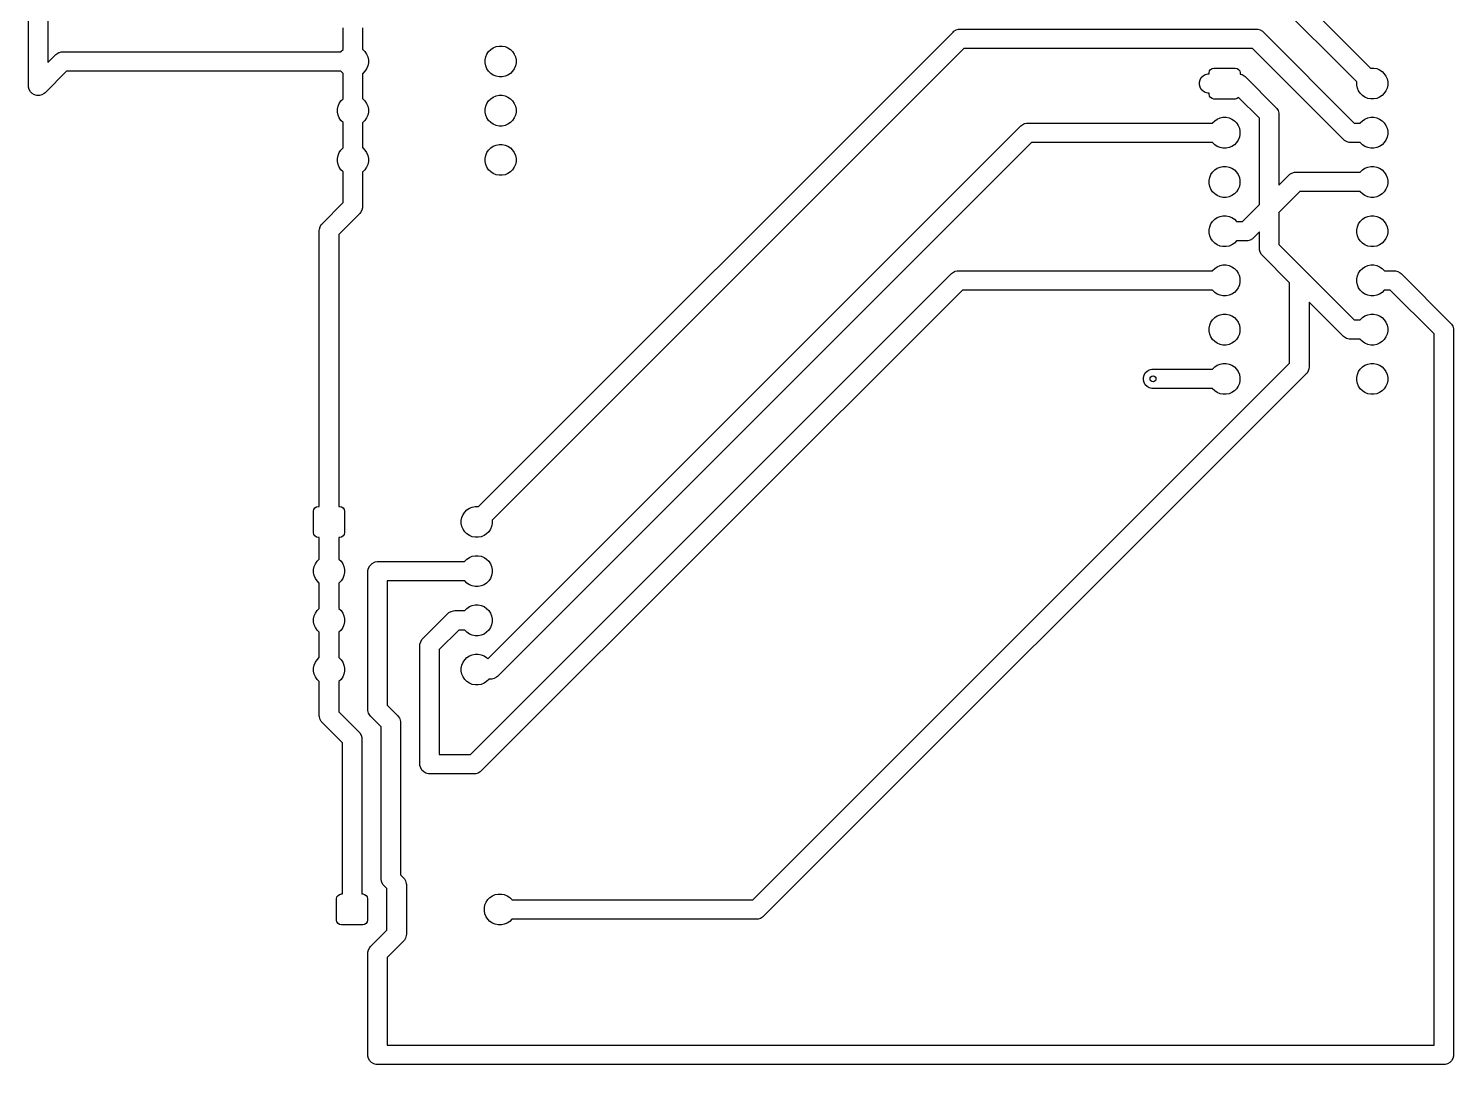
# Model space of a CAD drawing. Header units: inches. Extents: x 2.24 to 5.14, y -3.86 to -0.57.
# Drawn here: x 2.244 to 5.138, y -3.858 to -1.754 of the extents above; entities that cross this region are included whole.
import ezdxf

# ---------------------------------------------------------------- set-up
doc = ezdxf.new("R2010")
doc.units = ezdxf.units.IN
doc.header["$MEASUREMENT"] = 0
doc.layers.add('F.Cu', color=13, linetype='CONTINUOUS', true_color=0xc83434)

msp = doc.modelspace()

# ---------------------------------------------------------------- linework, layer by layer
at = {"layer": 'F.Cu', "linetype": 'CONTINUOUS'}
for p, q in [((3.712, -0.5766), (4.9694, -1.8341)), ((4.9416, -1.8619), (3.6899, -0.6102)), ((2.2441, -1.8701), (2.2441, -0.689)), ((2.2835, -0.6971), (2.2835, -1.8226)), ((2.8832, -1.796), (2.8832, -1.7521)), ((2.9225, -1.7521), (2.9225, -1.796)), ((3.1578, -2.7246), (4.1215, -1.7609)), ((4.1215, -1.7609), (4.1234, -1.7592)), ((4.1234, -1.7592), (4.1279, -1.7566)), ((4.1234, -1.7592), (4.1234, -1.7592)), ((4.1279, -1.7566), (4.1329, -1.7553)), ((4.1329, -1.7553), (4.1354, -1.7551)), ((4.1329, -1.7553), (4.1329, -1.7553)), ((4.1354, -1.7551), (4.7377, -1.7551)), ((4.7377, -1.7551), (4.7403, -1.7553)), ((4.7403, -1.7553), (4.7403, -1.7553)), ((4.7403, -1.7553), (4.7453, -1.7566)), ((4.7453, -1.7566), (4.7497, -1.7592)), ((4.7497, -1.7592), (4.7497, -1.7592)), ((4.7497, -1.7592), (4.7517, -1.7609)), ((4.7517, -1.7609), (4.9364, -1.9457)), ((3.1829, -1.7962), (3.188, -1.7928)), ((3.188, -1.7928), (3.1937, -1.7904)), ((3.1937, -1.7904), (3.1998, -1.7892)), ((3.1998, -1.7892), (3.2059, -1.7892)), ((3.2059, -1.7892), (3.212, -1.7904)), ((3.212, -1.7904), (3.2177, -1.7928)), ((3.2177, -1.7928), (3.2228, -1.7962)), ((2.2835, -1.8226), (2.2994, -1.8067)), ((2.2994, -1.8067), (2.3013, -1.805)), ((2.3013, -1.805), (2.3058, -1.8024)), ((2.3013, -1.805), (2.3013, -1.805)), ((2.3058, -1.8024), (2.3068, -1.8021)), ((2.3068, -1.8021), (2.3107, -1.8011)), ((2.3107, -1.8011), (2.3133, -1.8009)), ((2.3107, -1.8011), (2.3107, -1.8011)), ((2.3133, -1.8009), (2.8783, -1.8009)), ((2.8783, -1.8009), (2.8785, -1.8006)), ((2.8785, -1.8006), (2.8829, -1.7962)), ((2.8829, -1.7962), (2.8832, -1.796)), ((2.9225, -1.796), (2.9228, -1.7962)), ((2.9228, -1.7962), (2.9272, -1.8006)), ((2.9272, -1.8006), (2.9306, -1.8057)), ((2.9306, -1.8057), (2.933, -1.8114)), ((2.933, -1.8114), (2.9342, -1.8175)), ((2.9342, -1.8175), (2.9342, -1.8237)), ((3.1715, -1.8175), (3.1727, -1.8114)), ((3.1715, -1.8237), (3.1715, -1.8175)), ((3.1727, -1.8114), (3.1751, -1.8057)), ((3.1751, -1.8057), (3.1785, -1.8006)), ((3.1785, -1.8006), (3.1829, -1.7962)), ((4.1436, -1.7945), (3.1856, -2.7525)), ((3.2228, -1.7962), (3.2272, -1.8006)), ((3.2272, -1.8006), (3.2306, -1.8057)), ((3.2306, -1.8057), (3.233, -1.8114)), ((3.233, -1.8114), (3.2342, -1.8175)), ((3.2342, -1.8175), (3.2342, -1.8237)), ((4.7296, -1.7945), (4.1436, -1.7945)), ((4.9144, -1.9793), (4.7296, -1.7945)), ((2.3214, -1.8403), (2.2777, -1.884)), ((2.8783, -1.8403), (2.3214, -1.8403)), ((2.8785, -1.8406), (2.8783, -1.8403)), ((2.8829, -1.8449), (2.8785, -1.8406)), ((2.8832, -1.8451), (2.8829, -1.8449)), ((2.8832, -1.896), (2.8832, -1.8451)), ((2.9228, -1.8449), (2.9225, -1.8451)), ((2.9225, -1.8451), (2.9225, -1.896)), ((2.9272, -1.8406), (2.9228, -1.8449)), ((2.9306, -1.8354), (2.9272, -1.8406)), ((2.933, -1.8297), (2.9306, -1.8354)), ((2.9342, -1.8237), (2.933, -1.8297)), ((3.1727, -1.8297), (3.1715, -1.8237)), ((3.1751, -1.8354), (3.1727, -1.8297)), ((3.1785, -1.8406), (3.1751, -1.8354)), ((3.1829, -1.8449), (3.1785, -1.8406)), ((3.188, -1.8483), (3.1829, -1.8449)), ((3.1937, -1.8507), (3.188, -1.8483)), ((3.1998, -1.8519), (3.1937, -1.8507)), ((3.2059, -1.8519), (3.1998, -1.8519)), ((3.212, -1.8507), (3.2059, -1.8519)), ((3.2177, -1.8483), (3.212, -1.8507)), ((3.2228, -1.8449), (3.2177, -1.8483)), ((3.2272, -1.8406), (3.2228, -1.8449)), ((3.2306, -1.8354), (3.2272, -1.8406)), ((3.233, -1.8297), (3.2306, -1.8354)), ((3.2342, -1.8237), (3.233, -1.8297)), ((4.6257, -1.8534), (4.6294, -1.8497)), ((4.6294, -1.8497), (4.6338, -1.8472)), ((4.6338, -1.8472), (4.6388, -1.8458)), ((4.6388, -1.8458), (4.6413, -1.8457)), ((4.6413, -1.8437), (4.6421, -1.8399)), ((4.6413, -1.8457), (4.6413, -1.8437)), ((4.6421, -1.8399), (4.6442, -1.8367)), ((4.6442, -1.8367), (4.6474, -1.8346)), ((4.6474, -1.8346), (4.6512, -1.8339)), ((4.6512, -1.8339), (4.6945, -1.8339)), ((4.6945, -1.8339), (4.6983, -1.8346)), ((4.6983, -1.8346), (4.7014, -1.8367)), ((4.7014, -1.8367), (4.7036, -1.8399)), ((4.7036, -1.8399), (4.7043, -1.8437)), ((4.7043, -1.8437), (4.7043, -1.8461)), ((4.7043, -1.8461), (4.7084, -1.8472)), ((4.7084, -1.8472), (4.7129, -1.8497)), ((4.7129, -1.8497), (4.7129, -1.8497)), ((4.7129, -1.8497), (4.7148, -1.8514)), ((4.7148, -1.8514), (4.7773, -1.9139)), ((4.9694, -1.8341), (4.9697, -1.834)), ((4.9697, -1.834), (4.9759, -1.834)), ((4.9759, -1.834), (4.982, -1.8352)), ((4.982, -1.8352), (4.9877, -1.8376)), ((4.9877, -1.8376), (4.9928, -1.841)), ((4.9928, -1.841), (4.9972, -1.8454)), ((4.9972, -1.8454), (5.0006, -1.8505)), ((5.0006, -1.8505), (5.003, -1.8562)), ((2.2443, -1.8726), (2.2441, -1.8701)), ((2.2455, -1.8773), (2.2443, -1.8726)), ((2.2443, -1.8726), (2.2443, -1.8726)), ((2.2456, -1.8776), (2.2455, -1.8773)), ((2.2482, -1.8821), (2.2456, -1.8776)), ((4.6218, -1.8628), (4.6232, -1.8578)), ((4.6218, -1.8679), (4.6218, -1.8628)), ((4.6232, -1.8729), (4.6218, -1.8679)), ((4.6232, -1.8578), (4.6257, -1.8534)), ((4.6257, -1.8773), (4.6232, -1.8729)), ((4.6294, -1.881), (4.6257, -1.8773)), ((4.9415, -1.8623), (4.9416, -1.8619)), ((4.9415, -1.8684), (4.9415, -1.8623)), ((4.9427, -1.8745), (4.9415, -1.8684)), ((4.9451, -1.8802), (4.9427, -1.8745)), ((4.9485, -1.8853), (4.9451, -1.8802)), ((5.0006, -1.8802), (4.9972, -1.8853)), ((5.003, -1.8745), (5.0006, -1.8802)), ((5.003, -1.8562), (5.0042, -1.8623)), ((5.0042, -1.8684), (5.003, -1.8745)), ((5.0042, -1.8623), (5.0042, -1.8684)), ((2.2518, -1.8857), (2.2482, -1.8821)), ((2.2562, -1.8883), (2.2518, -1.8857)), ((2.2612, -1.8896), (2.2562, -1.8883)), ((2.2663, -1.8896), (2.2612, -1.8896)), ((2.2713, -1.8883), (2.2663, -1.8896)), ((2.2758, -1.8857), (2.2713, -1.8883)), ((2.2777, -1.884), (2.2758, -1.8857)), ((2.2758, -1.8857), (2.2758, -1.8857)), ((2.8727, -1.9114), (2.8751, -1.9057)), ((2.8751, -1.9057), (2.8785, -1.9006)), ((2.8785, -1.9006), (2.8829, -1.8962)), ((2.8829, -1.8962), (2.8832, -1.896)), ((2.9225, -1.896), (2.9228, -1.8962)), ((2.9228, -1.8962), (2.9272, -1.9006)), ((2.9272, -1.9006), (2.9306, -1.9057)), ((2.9306, -1.9057), (2.933, -1.9114)), ((3.1727, -1.9114), (3.1751, -1.9057)), ((3.1751, -1.9057), (3.1785, -1.9006)), ((3.1785, -1.9006), (3.1829, -1.8962)), ((3.1829, -1.8962), (3.188, -1.8928)), ((3.188, -1.8928), (3.1937, -1.8904)), ((3.1937, -1.8904), (3.1998, -1.8892)), ((3.1998, -1.8892), (3.2059, -1.8892)), ((3.2059, -1.8892), (3.212, -1.8904)), ((3.212, -1.8904), (3.2177, -1.8928)), ((3.2177, -1.8928), (3.2228, -1.8962)), ((3.2228, -1.8962), (3.2272, -1.9006)), ((3.2272, -1.9006), (3.2306, -1.9057)), ((3.2306, -1.9057), (3.233, -1.9114)), ((4.6338, -1.8835), (4.6294, -1.881)), ((4.6388, -1.8849), (4.6338, -1.8835)), ((4.6413, -1.885), (4.6388, -1.8849)), ((4.6413, -1.887), (4.6413, -1.885)), ((4.6421, -1.8908), (4.6413, -1.887)), ((4.6442, -1.894), (4.6421, -1.8908)), ((4.6474, -1.8961), (4.6442, -1.894)), ((4.6512, -1.8969), (4.6474, -1.8961)), ((4.6945, -1.8969), (4.6512, -1.8969)), ((4.6983, -1.8961), (4.6945, -1.8969)), ((4.7014, -1.894), (4.6983, -1.8961)), ((4.7015, -1.8938), (4.7014, -1.894)), ((4.7437, -1.936), (4.7015, -1.8938)), ((4.9529, -1.8897), (4.9485, -1.8853)), ((4.958, -1.8931), (4.9529, -1.8897)), ((4.9637, -1.8955), (4.958, -1.8931)), ((4.9697, -1.8967), (4.9637, -1.8955)), ((4.9759, -1.8967), (4.9697, -1.8967)), ((4.982, -1.8955), (4.9759, -1.8967)), ((4.9877, -1.8931), (4.982, -1.8955)), ((4.9928, -1.8897), (4.9877, -1.8931)), ((4.9972, -1.8853), (4.9928, -1.8897)), ((2.8715, -1.9175), (2.8727, -1.9114)), ((2.8715, -1.9237), (2.8715, -1.9175)), ((2.8727, -1.9297), (2.8715, -1.9237)), ((2.8751, -1.9354), (2.8727, -1.9297)), ((2.8785, -1.9406), (2.8751, -1.9354)), ((2.9306, -1.9354), (2.9272, -1.9406)), ((2.933, -1.9297), (2.9306, -1.9354)), ((2.933, -1.9114), (2.9342, -1.9175)), ((2.9342, -1.9237), (2.933, -1.9297)), ((2.9342, -1.9175), (2.9342, -1.9237)), ((3.1715, -1.9175), (3.1727, -1.9114)), ((3.1715, -1.9237), (3.1715, -1.9175)), ((3.1727, -1.9297), (3.1715, -1.9237)), ((3.1751, -1.9354), (3.1727, -1.9297)), ((3.1785, -1.9406), (3.1751, -1.9354)), ((3.2306, -1.9354), (3.2272, -1.9406)), ((3.233, -1.9297), (3.2306, -1.9354)), ((3.233, -1.9114), (3.2342, -1.9175)), ((3.2342, -1.9237), (3.233, -1.9297)), ((3.2342, -1.9175), (3.2342, -1.9237)), ((4.6529, -1.941), (4.658, -1.9376)), ((4.658, -1.9376), (4.6637, -1.9352)), ((4.6637, -1.9352), (4.6697, -1.934)), ((4.6697, -1.934), (4.6759, -1.934)), ((4.6759, -1.934), (4.682, -1.9352)), ((4.682, -1.9352), (4.6877, -1.9376)), ((4.6877, -1.9376), (4.6928, -1.941)), ((4.7437, -2.1112), (4.7437, -1.936)), ((4.7773, -1.9139), (4.779, -1.9159)), ((4.779, -1.9159), (4.779, -1.9159)), ((4.779, -1.9159), (4.7816, -1.9203)), ((4.7816, -1.9203), (4.7816, -1.9203)), ((4.7816, -1.9203), (4.7829, -1.9253)), ((4.7829, -1.9253), (4.7829, -1.9253)), ((4.7829, -1.9253), (4.7831, -1.9278)), ((4.7831, -1.9278), (4.7831, -2.0718)), ((4.9529, -1.941), (4.958, -1.9376)), ((4.958, -1.9376), (4.9637, -1.9352)), ((4.9637, -1.9352), (4.9697, -1.934)), ((4.9697, -1.934), (4.9759, -1.934)), ((4.9759, -1.934), (4.982, -1.9352)), ((4.982, -1.9352), (4.9877, -1.9376)), ((4.9877, -1.9376), (4.9928, -1.941)), ((2.8829, -1.9449), (2.8785, -1.9406)), ((2.8832, -1.9451), (2.8829, -1.9449)), ((2.8832, -1.996), (2.8832, -1.9451)), ((2.9228, -1.9449), (2.9225, -1.9451)), ((2.9225, -1.9451), (2.9225, -1.996)), ((2.9272, -1.9406), (2.9228, -1.9449)), ((3.1766, -3.0339), (4.259, -1.9514)), ((3.1829, -1.9449), (3.1785, -1.9406)), ((3.188, -1.9483), (3.1829, -1.9449)), ((3.1937, -1.9507), (3.188, -1.9483)), ((3.1998, -1.9519), (3.1937, -1.9507)), ((3.2059, -1.9519), (3.1998, -1.9519)), ((3.212, -1.9507), (3.2059, -1.9519)), ((3.2177, -1.9483), (3.212, -1.9507)), ((3.2228, -1.9449), (3.2177, -1.9483)), ((3.2272, -1.9406), (3.2228, -1.9449)), ((4.259, -1.9514), (4.261, -1.9497)), ((4.261, -1.9497), (4.2654, -1.9472)), ((4.261, -1.9497), (4.261, -1.9497)), ((4.2654, -1.9472), (4.2665, -1.9469)), ((4.2665, -1.9469), (4.2704, -1.9458)), ((4.2704, -1.9458), (4.2729, -1.9457)), ((4.2704, -1.9458), (4.2704, -1.9458)), ((4.2729, -1.9457), (4.6483, -1.9457)), ((4.6483, -1.9457), (4.6485, -1.9454)), ((4.6485, -1.9454), (4.6529, -1.941)), ((4.6928, -1.941), (4.6972, -1.9454)), ((4.6972, -1.9454), (4.7006, -1.9505)), ((4.7006, -1.9505), (4.703, -1.9562)), ((4.703, -1.9562), (4.7042, -1.9623)), ((4.7042, -1.9623), (4.7042, -1.9684)), ((4.9364, -1.9457), (4.9483, -1.9457)), ((4.9483, -1.9457), (4.9485, -1.9454)), ((4.9485, -1.9454), (4.9529, -1.941)), ((4.9928, -1.941), (4.9972, -1.9454)), ((4.9972, -1.9454), (5.0006, -1.9505)), ((5.0006, -1.9505), (5.003, -1.9562)), ((5.003, -1.9562), (5.0042, -1.9623)), ((5.0042, -1.9623), (5.0042, -1.9684)), ((2.8785, -2.0006), (2.8829, -1.9962)), ((2.8829, -1.9962), (2.8832, -1.996)), ((2.9225, -1.996), (2.9228, -1.9962)), ((2.9228, -1.9962), (2.9272, -2.0006)), ((3.1785, -2.0006), (3.1829, -1.9962)), ((3.1829, -1.9962), (3.188, -1.9928)), ((3.188, -1.9928), (3.1937, -1.9904)), ((3.1937, -1.9904), (3.1998, -1.9892)), ((4.2811, -1.985), (3.1963, -3.0698)), ((3.1998, -1.9892), (3.2059, -1.9892)), ((3.2059, -1.9892), (3.212, -1.9904)), ((3.212, -1.9904), (3.2177, -1.9928)), ((3.2177, -1.9928), (3.2228, -1.9962)), ((3.2228, -1.9962), (3.2272, -2.0006)), ((4.6483, -1.985), (4.2811, -1.985)), ((4.6485, -1.9853), (4.6483, -1.985)), ((4.6529, -1.9897), (4.6485, -1.9853)), ((4.658, -1.9931), (4.6529, -1.9897)), ((4.6637, -1.9955), (4.658, -1.9931)), ((4.6697, -1.9967), (4.6637, -1.9955)), ((4.682, -1.9955), (4.6759, -1.9967)), ((4.6877, -1.9931), (4.682, -1.9955)), ((4.6928, -1.9897), (4.6877, -1.9931)), ((4.6972, -1.9853), (4.6928, -1.9897)), ((4.7006, -1.9802), (4.6972, -1.9853)), ((4.703, -1.9745), (4.7006, -1.9802)), ((4.7042, -1.9684), (4.703, -1.9745)), ((4.9163, -1.981), (4.9144, -1.9793)), ((4.9208, -1.9835), (4.9163, -1.981)), ((4.9163, -1.981), (4.9163, -1.981)), ((4.9218, -1.9838), (4.9208, -1.9835)), ((4.9257, -1.9849), (4.9218, -1.9838)), ((4.9283, -1.985), (4.9257, -1.9849)), ((4.9257, -1.9849), (4.9257, -1.9849)), ((4.9483, -1.985), (4.9283, -1.985)), ((4.9485, -1.9853), (4.9483, -1.985)), ((4.9529, -1.9897), (4.9485, -1.9853)), ((4.958, -1.9931), (4.9529, -1.9897)), ((4.9637, -1.9955), (4.958, -1.9931)), ((4.9697, -1.9967), (4.9637, -1.9955)), ((4.982, -1.9955), (4.9759, -1.9967)), ((4.9877, -1.9931), (4.982, -1.9955)), ((4.9928, -1.9897), (4.9877, -1.9931)), ((4.9972, -1.9853), (4.9928, -1.9897)), ((5.0006, -1.9802), (4.9972, -1.9853)), ((5.003, -1.9745), (5.0006, -1.9802)), ((5.0042, -1.9684), (5.003, -1.9745)), ((2.8715, -2.0175), (2.8727, -2.0114)), ((2.8715, -2.0237), (2.8715, -2.0175)), ((2.8727, -2.0297), (2.8715, -2.0237)), ((2.8727, -2.0114), (2.8751, -2.0057)), ((2.8751, -2.0057), (2.8785, -2.0006)), ((2.9272, -2.0006), (2.9306, -2.0057)), ((2.9306, -2.0057), (2.933, -2.0114)), ((2.933, -2.0114), (2.9342, -2.0175)), ((2.9342, -2.0237), (2.933, -2.0297)), ((2.9342, -2.0175), (2.9342, -2.0237)), ((3.1715, -2.0175), (3.1727, -2.0114)), ((3.1715, -2.0237), (3.1715, -2.0175)), ((3.1727, -2.0297), (3.1715, -2.0237)), ((3.1727, -2.0114), (3.1751, -2.0057)), ((3.1751, -2.0057), (3.1785, -2.0006)), ((3.2272, -2.0006), (3.2306, -2.0057)), ((3.2306, -2.0057), (3.233, -2.0114)), ((3.233, -2.0114), (3.2342, -2.0175)), ((3.2342, -2.0237), (3.233, -2.0297)), ((3.2342, -2.0175), (3.2342, -2.0237)), ((4.6759, -1.9967), (4.6697, -1.9967)), ((4.9759, -1.9967), (4.9697, -1.9967)), ((2.8751, -2.0354), (2.8727, -2.0297)), ((2.8785, -2.0406), (2.8751, -2.0354)), ((2.8829, -2.0449), (2.8785, -2.0406)), ((2.8832, -2.0451), (2.8829, -2.0449)), ((2.8832, -2.1073), (2.8832, -2.0451)), ((2.9228, -2.0449), (2.9225, -2.0451)), ((2.9225, -2.0451), (2.9225, -2.1155)), ((2.9272, -2.0406), (2.9228, -2.0449)), ((2.9306, -2.0354), (2.9272, -2.0406)), ((2.933, -2.0297), (2.9306, -2.0354)), ((3.1751, -2.0354), (3.1727, -2.0297)), ((3.1785, -2.0406), (3.1751, -2.0354)), ((3.1829, -2.0449), (3.1785, -2.0406)), ((3.188, -2.0483), (3.1829, -2.0449)), ((3.1937, -2.0507), (3.188, -2.0483)), ((3.1998, -2.0519), (3.1937, -2.0507)), ((3.2059, -2.0519), (3.1998, -2.0519)), ((3.212, -2.0507), (3.2059, -2.0519)), ((3.2177, -2.0483), (3.212, -2.0507)), ((3.2228, -2.0449), (3.2177, -2.0483)), ((3.2272, -2.0406), (3.2228, -2.0449)), ((3.2306, -2.0354), (3.2272, -2.0406)), ((3.233, -2.0297), (3.2306, -2.0354)), ((4.6427, -2.0562), (4.6451, -2.0505)), ((4.6451, -2.0505), (4.6485, -2.0454)), ((4.6485, -2.0454), (4.6529, -2.041)), ((4.6529, -2.041), (4.658, -2.0376)), ((4.658, -2.0376), (4.6637, -2.0352)), ((4.6637, -2.0352), (4.6697, -2.034)), ((4.6697, -2.034), (4.6759, -2.034)), ((4.6759, -2.034), (4.682, -2.0352)), ((4.682, -2.0352), (4.6877, -2.0376)), ((4.6877, -2.0376), (4.6928, -2.041)), ((4.6928, -2.041), (4.6972, -2.0454)), ((4.6972, -2.0454), (4.7006, -2.0505)), ((4.7006, -2.0505), (4.703, -2.0562)), ((4.7831, -2.0718), (4.8035, -2.0514)), ((4.8035, -2.0514), (4.8054, -2.0497)), ((4.8054, -2.0497), (4.8098, -2.0472)), ((4.8054, -2.0497), (4.8054, -2.0497)), ((4.8098, -2.0472), (4.8148, -2.0458)), ((4.8148, -2.0458), (4.8174, -2.0457)), ((4.8148, -2.0458), (4.8148, -2.0458)), ((4.8174, -2.0457), (4.9483, -2.0457)), ((4.9483, -2.0457), (4.9485, -2.0454)), ((4.9485, -2.0454), (4.9529, -2.041)), ((4.9529, -2.041), (4.958, -2.0376)), ((4.958, -2.0376), (4.9637, -2.0352)), ((4.9637, -2.0352), (4.9697, -2.034)), ((4.9697, -2.034), (4.9759, -2.034)), ((4.9759, -2.034), (4.982, -2.0352)), ((4.982, -2.0352), (4.9877, -2.0376)), ((4.9877, -2.0376), (4.9928, -2.041)), ((4.9928, -2.041), (4.9972, -2.0454)), ((4.9972, -2.0454), (5.0006, -2.0505)), ((5.0006, -2.0505), (5.003, -2.0562)), ((4.6415, -2.0623), (4.6427, -2.0562)), ((4.6415, -2.0684), (4.6415, -2.0623)), ((4.6427, -2.0745), (4.6415, -2.0684)), ((4.6451, -2.0802), (4.6427, -2.0745)), ((4.6485, -2.0853), (4.6451, -2.0802)), ((4.7006, -2.0802), (4.6972, -2.0853)), ((4.703, -2.0745), (4.7006, -2.0802)), ((4.703, -2.0562), (4.7042, -2.0623)), ((4.7042, -2.0684), (4.703, -2.0745)), ((4.7042, -2.0623), (4.7042, -2.0684)), ((5.0006, -2.0802), (4.9972, -2.0853)), ((5.003, -2.0745), (5.0006, -2.0802)), ((5.003, -2.0562), (5.0042, -2.0623)), ((5.0042, -2.0684), (5.003, -2.0745)), ((5.0042, -2.0623), (5.0042, -2.0684)), ((2.8404, -2.1501), (2.8832, -2.1073)), ((4.6529, -2.0897), (4.6485, -2.0853)), ((4.658, -2.0931), (4.6529, -2.0897)), ((4.6637, -2.0955), (4.658, -2.0931)), ((4.6697, -2.0967), (4.6637, -2.0955)), ((4.6759, -2.0967), (4.6697, -2.0967)), ((4.682, -2.0955), (4.6759, -2.0967)), ((4.6877, -2.0931), (4.682, -2.0955)), ((4.6928, -2.0897), (4.6877, -2.0931)), ((4.6972, -2.0853), (4.6928, -2.0897)), ((4.7092, -2.1457), (4.7437, -2.1112)), ((4.8255, -2.085), (4.7831, -2.1275)), ((4.9483, -2.085), (4.8255, -2.085)), ((4.9485, -2.0853), (4.9483, -2.085)), ((4.9529, -2.0897), (4.9485, -2.0853)), ((4.958, -2.0931), (4.9529, -2.0897)), ((4.9637, -2.0955), (4.958, -2.0931)), ((4.9697, -2.0967), (4.9637, -2.0955)), ((4.9759, -2.0967), (4.9697, -2.0967)), ((4.982, -2.0955), (4.9759, -2.0967)), ((4.9877, -2.0931), (4.982, -2.0955)), ((4.9928, -2.0897), (4.9877, -2.0931)), ((4.9972, -2.0853), (4.9928, -2.0897)), ((2.9168, -2.1294), (2.874, -2.1721)), ((2.9185, -2.1274), (2.9168, -2.1294)), ((2.921, -2.123), (2.9185, -2.1274)), ((2.9185, -2.1274), (2.9185, -2.1274)), ((2.9224, -2.118), (2.921, -2.123)), ((2.9225, -2.1155), (2.9224, -2.118)), ((2.9224, -2.118), (2.9224, -2.118)), ((4.6485, -2.1454), (4.6529, -2.141)), ((4.6529, -2.141), (4.658, -2.1376)), ((4.658, -2.1376), (4.6637, -2.1352)), ((4.6637, -2.1352), (4.6697, -2.134)), ((4.6697, -2.134), (4.6759, -2.134)), ((4.6759, -2.134), (4.682, -2.1352)), ((4.682, -2.1352), (4.6877, -2.1376)), ((4.6877, -2.1376), (4.6928, -2.141)), ((4.6928, -2.141), (4.6972, -2.1454)), ((4.7831, -2.1275), (4.7831, -2.1923)), ((4.9485, -2.1454), (4.9529, -2.141)), ((4.9529, -2.141), (4.958, -2.1376)), ((4.958, -2.1376), (4.9637, -2.1352)), ((4.9637, -2.1352), (4.9697, -2.134)), ((4.9697, -2.134), (4.9759, -2.134)), ((4.9759, -2.134), (4.982, -2.1352)), ((4.982, -2.1352), (4.9877, -2.1376)), ((4.9877, -2.1376), (4.9928, -2.141)), ((4.9928, -2.141), (4.9972, -2.1454)), ((2.8346, -2.164), (2.8348, -2.1614)), ((2.8346, -2.7244), (2.8346, -2.164)), ((2.8348, -2.1614), (2.8361, -2.1564)), ((2.8348, -2.1614), (2.8348, -2.1614)), ((2.8361, -2.1564), (2.8363, -2.1562)), ((2.8363, -2.1562), (2.8387, -2.152)), ((2.8387, -2.152), (2.8404, -2.1501)), ((2.8387, -2.152), (2.8387, -2.152)), ((4.6415, -2.1623), (4.6427, -2.1562)), ((4.6415, -2.1684), (4.6415, -2.1623)), ((4.6427, -2.1745), (4.6415, -2.1684)), ((4.6427, -2.1562), (4.6451, -2.1505)), ((4.6451, -2.1505), (4.6485, -2.1454)), ((4.6972, -2.1454), (4.6974, -2.1457)), ((4.6974, -2.1457), (4.7092, -2.1457)), ((4.7437, -2.1669), (4.7313, -2.1793)), ((4.7437, -2.2004), (4.7437, -2.1669)), ((4.9415, -2.1623), (4.9427, -2.1562)), ((4.9415, -2.1684), (4.9415, -2.1623)), ((4.9427, -2.1745), (4.9415, -2.1684)), ((4.9427, -2.1562), (4.9451, -2.1505)), ((4.9451, -2.1505), (4.9485, -2.1454)), ((4.9972, -2.1454), (5.0006, -2.1505)), ((5.0006, -2.1505), (5.003, -2.1562)), ((5.003, -2.1562), (5.0042, -2.1623)), ((5.0042, -2.1684), (5.003, -2.1745)), ((5.0042, -2.1623), (5.0042, -2.1684)), ((2.874, -2.1721), (2.874, -2.7244)), ((4.6451, -2.1802), (4.6427, -2.1745)), ((4.6485, -2.1853), (4.6451, -2.1802)), ((4.6529, -2.1897), (4.6485, -2.1853)), ((4.658, -2.1931), (4.6529, -2.1897)), ((4.6637, -2.1955), (4.658, -2.1931)), ((4.6697, -2.1967), (4.6637, -2.1955)), ((4.6759, -2.1967), (4.6697, -2.1967)), ((4.682, -2.1955), (4.6759, -2.1967)), ((4.6877, -2.1931), (4.682, -2.1955)), ((4.6928, -2.1897), (4.6877, -2.1931)), ((4.6972, -2.1853), (4.6928, -2.1897)), ((4.6974, -2.185), (4.6972, -2.1853)), ((4.7174, -2.185), (4.6974, -2.185)), ((4.7199, -2.1849), (4.7174, -2.185)), ((4.7249, -2.1835), (4.7199, -2.1849)), ((4.7199, -2.1849), (4.7199, -2.1849)), ((4.725, -2.1835), (4.7249, -2.1835)), ((4.7294, -2.181), (4.725, -2.1835)), ((4.7313, -2.1793), (4.7294, -2.181)), ((4.7294, -2.181), (4.7294, -2.181)), ((4.7831, -2.1923), (4.8387, -2.2479)), ((4.9451, -2.1802), (4.9427, -2.1745)), ((4.9485, -2.1853), (4.9451, -2.1802)), ((4.9529, -2.1897), (4.9485, -2.1853)), ((4.958, -2.1931), (4.9529, -2.1897)), ((4.9637, -2.1955), (4.958, -2.1931)), ((4.9697, -2.1967), (4.9637, -2.1955)), ((4.9759, -2.1967), (4.9697, -2.1967)), ((4.982, -2.1955), (4.9759, -2.1967)), ((4.9877, -2.1931), (4.982, -2.1955)), ((4.9928, -2.1897), (4.9877, -2.1931)), ((4.9972, -2.1853), (4.9928, -2.1897)), ((5.0006, -2.1802), (4.9972, -2.1853)), ((5.003, -2.1745), (5.0006, -2.1802)), ((4.7439, -2.203), (4.7437, -2.2004)), ((4.7452, -2.208), (4.7439, -2.203)), ((4.7439, -2.203), (4.7439, -2.203)), ((4.7478, -2.2124), (4.7452, -2.208)), ((4.7495, -2.2144), (4.7478, -2.2124)), ((4.7478, -2.2124), (4.7478, -2.2124)), ((4.8051, -2.27), (4.7495, -2.2144)), ((3.1415, -3.2283), (4.1184, -2.2514)), ((4.1184, -2.2514), (4.1203, -2.2497)), ((4.1203, -2.2497), (4.1248, -2.2472)), ((4.1203, -2.2497), (4.1203, -2.2497)), ((4.1248, -2.2472), (4.1258, -2.2469)), ((4.1258, -2.2469), (4.1297, -2.2458)), ((4.1297, -2.2458), (4.1323, -2.2457)), ((4.1297, -2.2458), (4.1297, -2.2458)), ((4.1323, -2.2457), (4.6483, -2.2457)), ((4.6483, -2.2457), (4.6485, -2.2454)), ((4.6485, -2.2454), (4.6529, -2.241)), ((4.6529, -2.241), (4.658, -2.2376)), ((4.658, -2.2376), (4.6637, -2.2352)), ((4.6637, -2.2352), (4.6697, -2.234)), ((4.6697, -2.234), (4.6759, -2.234)), ((4.6759, -2.234), (4.682, -2.2352)), ((4.682, -2.2352), (4.6877, -2.2376)), ((4.6877, -2.2376), (4.6928, -2.241)), ((4.6928, -2.241), (4.6972, -2.2454)), ((4.6972, -2.2454), (4.7006, -2.2505)), ((4.7006, -2.2505), (4.703, -2.2562)), ((4.703, -2.2562), (4.7042, -2.2623)), ((4.8387, -2.2479), (4.8387, -2.2479)), ((4.8387, -2.2479), (4.9364, -2.3457)), ((4.9415, -2.2623), (4.9427, -2.2562)), ((4.9427, -2.2562), (4.9451, -2.2505)), ((4.9451, -2.2505), (4.9485, -2.2454)), ((4.9485, -2.2454), (4.9529, -2.241)), ((4.9529, -2.241), (4.958, -2.2376)), ((4.958, -2.2376), (4.9637, -2.2352)), ((4.9637, -2.2352), (4.9697, -2.234)), ((4.9697, -2.234), (4.9759, -2.234)), ((4.9759, -2.234), (4.982, -2.2352)), ((4.982, -2.2352), (4.9877, -2.2376)), ((4.9877, -2.2376), (4.9928, -2.241)), ((4.9928, -2.241), (4.9972, -2.2454)), ((4.9972, -2.2454), (4.9974, -2.2457)), ((4.9974, -2.2457), (5.0174, -2.2457)), ((5.0174, -2.2457), (5.0199, -2.2458)), ((5.0199, -2.2458), (5.0199, -2.2458)), ((5.0199, -2.2458), (5.0249, -2.2472)), ((5.0249, -2.2472), (5.0294, -2.2497)), ((5.0294, -2.2497), (5.0294, -2.2497)), ((5.0294, -2.2497), (5.0313, -2.2514)), ((5.0313, -2.2514), (5.132, -2.3522)), ((4.1404, -2.285), (3.1635, -3.262)), ((4.6483, -2.285), (4.1404, -2.285)), ((4.6485, -2.2853), (4.6483, -2.285)), ((4.6529, -2.2897), (4.6485, -2.2853)), ((4.6972, -2.2853), (4.6928, -2.2897)), ((4.7006, -2.2802), (4.6972, -2.2853)), ((4.703, -2.2745), (4.7006, -2.2802)), ((4.7042, -2.2684), (4.703, -2.2745)), ((4.7042, -2.2623), (4.7042, -2.2684)), ((4.8051, -2.4333), (4.8051, -2.27)), ((4.9415, -2.2684), (4.9415, -2.2623)), ((4.9427, -2.2745), (4.9415, -2.2684)), ((4.9451, -2.2802), (4.9427, -2.2745)), ((4.9485, -2.2853), (4.9451, -2.2802)), ((4.9529, -2.2897), (4.9485, -2.2853)), ((4.9972, -2.2853), (4.9928, -2.2897)), ((4.9974, -2.285), (4.9972, -2.2853)), ((5.0092, -2.285), (4.9974, -2.285)), ((5.0984, -2.3742), (5.0092, -2.285)), ((4.658, -2.2931), (4.6529, -2.2897)), ((4.6637, -2.2955), (4.658, -2.2931)), ((4.6697, -2.2967), (4.6637, -2.2955)), ((4.6759, -2.2967), (4.6697, -2.2967)), ((4.682, -2.2955), (4.6759, -2.2967)), ((4.6877, -2.2931), (4.682, -2.2955)), ((4.6928, -2.2897), (4.6877, -2.2931)), ((4.9144, -2.3793), (4.8445, -2.3094)), ((4.8445, -2.3094), (4.8445, -2.4415)), ((4.958, -2.2931), (4.9529, -2.2897)), ((4.9637, -2.2955), (4.958, -2.2931)), ((4.9697, -2.2967), (4.9637, -2.2955)), ((4.9759, -2.2967), (4.9697, -2.2967)), ((4.982, -2.2955), (4.9759, -2.2967)), ((4.9877, -2.2931), (4.982, -2.2955)), ((4.9928, -2.2897), (4.9877, -2.2931)), ((4.6485, -2.3454), (4.6529, -2.341)), ((4.6529, -2.341), (4.658, -2.3376)), ((4.658, -2.3376), (4.6637, -2.3352)), ((4.6637, -2.3352), (4.6697, -2.334)), ((4.6697, -2.334), (4.6759, -2.334)), ((4.6759, -2.334), (4.682, -2.3352)), ((4.682, -2.3352), (4.6877, -2.3376)), ((4.6877, -2.3376), (4.6928, -2.341)), ((4.6928, -2.341), (4.6972, -2.3454)), ((4.9485, -2.3454), (4.9529, -2.341)), ((4.9529, -2.341), (4.958, -2.3376)), ((4.958, -2.3376), (4.9637, -2.3352)), ((4.9637, -2.3352), (4.9697, -2.334)), ((4.9697, -2.334), (4.9759, -2.334)), ((4.9759, -2.334), (4.982, -2.3352)), ((4.982, -2.3352), (4.9877, -2.3376)), ((4.9877, -2.3376), (4.9928, -2.341)), ((4.9928, -2.341), (4.9972, -2.3454)), ((4.6415, -2.3623), (4.6427, -2.3562)), ((4.6415, -2.3684), (4.6415, -2.3623)), ((4.6427, -2.3745), (4.6415, -2.3684)), ((4.6427, -2.3562), (4.6451, -2.3505)), ((4.6451, -2.3505), (4.6485, -2.3454)), ((4.6972, -2.3454), (4.7006, -2.3505)), ((4.7006, -2.3505), (4.703, -2.3562)), ((4.703, -2.3562), (4.7042, -2.3623)), ((4.7042, -2.3684), (4.703, -2.3745)), ((4.7042, -2.3623), (4.7042, -2.3684)), ((4.9364, -2.3457), (4.9483, -2.3457)), ((4.9483, -2.3457), (4.9485, -2.3454)), ((4.9972, -2.3454), (5.0006, -2.3505)), ((5.0006, -2.3505), (5.003, -2.3562)), ((5.003, -2.3562), (5.0042, -2.3623)), ((5.0042, -2.3684), (5.003, -2.3745)), ((5.0042, -2.3623), (5.0042, -2.3684)), ((5.132, -2.3522), (5.1337, -2.3541)), ((5.1337, -2.3541), (5.1337, -2.3541)), ((5.1337, -2.3541), (5.1349, -2.3562)), ((5.1349, -2.3562), (5.1363, -2.3586)), ((5.1363, -2.3586), (5.1376, -2.3635)), ((5.1376, -2.3635), (5.1376, -2.3635)), ((5.1376, -2.3635), (5.1378, -2.3661)), ((5.1378, -2.3661), (5.1378, -3.8386)), ((4.6451, -2.3802), (4.6427, -2.3745)), ((4.6485, -2.3853), (4.6451, -2.3802)), ((4.6529, -2.3897), (4.6485, -2.3853)), ((4.658, -2.3931), (4.6529, -2.3897)), ((4.6637, -2.3955), (4.658, -2.3931)), ((4.6697, -2.3967), (4.6637, -2.3955)), ((4.6759, -2.3967), (4.6697, -2.3967)), ((4.682, -2.3955), (4.6759, -2.3967)), ((4.6877, -2.3931), (4.682, -2.3955)), ((4.6928, -2.3897), (4.6877, -2.3931)), ((4.6972, -2.3853), (4.6928, -2.3897)), ((4.7006, -2.3802), (4.6972, -2.3853)), ((4.703, -2.3745), (4.7006, -2.3802)), ((4.9163, -2.381), (4.9144, -2.3793)), ((4.9208, -2.3835), (4.9163, -2.381)), ((4.9163, -2.381), (4.9163, -2.381)), ((4.9257, -2.3849), (4.9208, -2.3835)), ((4.9283, -2.385), (4.9257, -2.3849)), ((4.9257, -2.3849), (4.9257, -2.3849)), ((4.9483, -2.385), (4.9283, -2.385)), ((4.9485, -2.3853), (4.9483, -2.385)), ((4.9529, -2.3897), (4.9485, -2.3853)), ((4.958, -2.3931), (4.9529, -2.3897)), ((4.9637, -2.3955), (4.958, -2.3931)), ((4.9697, -2.3967), (4.9637, -2.3955)), ((4.9759, -2.3967), (4.9697, -2.3967)), ((4.982, -2.3955), (4.9759, -2.3967)), ((4.9877, -2.3931), (4.982, -2.3955)), ((4.9928, -2.3897), (4.9877, -2.3931)), ((4.9972, -2.3853), (4.9928, -2.3897)), ((5.0006, -2.3802), (4.9972, -2.3853)), ((5.003, -2.3745), (5.0006, -2.3802)), ((5.0984, -3.8189), (5.0984, -2.3742)), ((3.7148, -3.5236), (4.8051, -2.4333)), ((4.8387, -2.4554), (3.7369, -3.5572)), ((4.508, -2.4628), (4.5094, -2.4578)), ((4.5094, -2.4578), (4.5119, -2.4534)), ((4.5119, -2.4534), (4.5156, -2.4497)), ((4.5156, -2.4497), (4.52, -2.4472)), ((4.52, -2.4472), (4.525, -2.4458)), ((4.525, -2.4458), (4.5276, -2.4457)), ((4.5276, -2.4457), (4.6483, -2.4457)), ((4.6483, -2.4457), (4.6485, -2.4454)), ((4.6485, -2.4454), (4.6529, -2.441)), ((4.6529, -2.441), (4.658, -2.4376)), ((4.658, -2.4376), (4.6637, -2.4352)), ((4.6637, -2.4352), (4.6697, -2.434)), ((4.6697, -2.434), (4.6759, -2.434)), ((4.6759, -2.434), (4.682, -2.4352)), ((4.682, -2.4352), (4.6877, -2.4376)), ((4.6877, -2.4376), (4.6928, -2.441)), ((4.6928, -2.441), (4.6972, -2.4454)), ((4.6972, -2.4454), (4.7006, -2.4505)), ((4.7006, -2.4505), (4.703, -2.4562)), ((4.703, -2.4562), (4.7042, -2.4623)), ((4.8404, -2.4535), (4.8387, -2.4554)), ((4.843, -2.449), (4.8404, -2.4535)), ((4.8404, -2.4535), (4.8404, -2.4535)), ((4.8438, -2.4458), (4.843, -2.449)), ((4.8443, -2.444), (4.8438, -2.4458)), ((4.8445, -2.4415), (4.8443, -2.444)), ((4.8443, -2.444), (4.8443, -2.444)), ((4.9415, -2.4623), (4.9427, -2.4562)), ((4.9427, -2.4562), (4.9451, -2.4505)), ((4.9451, -2.4505), (4.9485, -2.4454)), ((4.9485, -2.4454), (4.9529, -2.441)), ((4.9529, -2.441), (4.958, -2.4376)), ((4.958, -2.4376), (4.9637, -2.4352)), ((4.9637, -2.4352), (4.9697, -2.434)), ((4.9697, -2.434), (4.9759, -2.434)), ((4.9759, -2.434), (4.982, -2.4352)), ((4.982, -2.4352), (4.9877, -2.4376)), ((4.9877, -2.4376), (4.9928, -2.441)), ((4.9928, -2.441), (4.9972, -2.4454)), ((4.9972, -2.4454), (5.0006, -2.4505)), ((5.0006, -2.4505), (5.003, -2.4562)), ((5.003, -2.4562), (5.0042, -2.4623)), ((4.508, -2.4679), (4.508, -2.4628)), ((4.5094, -2.4729), (4.508, -2.4679)), ((4.5119, -2.4773), (4.5094, -2.4729)), ((4.5156, -2.481), (4.5119, -2.4773)), ((4.52, -2.4835), (4.5156, -2.481)), ((4.525, -2.4849), (4.52, -2.4835)), ((4.5276, -2.485), (4.525, -2.4849)), ((4.6483, -2.485), (4.5276, -2.485)), ((4.6485, -2.4853), (4.6483, -2.485)), ((4.6529, -2.4897), (4.6485, -2.4853)), ((4.6972, -2.4853), (4.6928, -2.4897)), ((4.7006, -2.4802), (4.6972, -2.4853)), ((4.703, -2.4745), (4.7006, -2.4802)), ((4.7042, -2.4684), (4.703, -2.4745)), ((4.7042, -2.4623), (4.7042, -2.4684)), ((4.9415, -2.4684), (4.9415, -2.4623)), ((4.9427, -2.4745), (4.9415, -2.4684)), ((4.9451, -2.4802), (4.9427, -2.4745)), ((4.9485, -2.4853), (4.9451, -2.4802)), ((4.9529, -2.4897), (4.9485, -2.4853)), ((4.9972, -2.4853), (4.9928, -2.4897)), ((5.0006, -2.4802), (4.9972, -2.4853)), ((5.003, -2.4745), (5.0006, -2.4802)), ((5.0042, -2.4684), (5.003, -2.4745)), ((5.0042, -2.4623), (5.0042, -2.4684)), ((4.658, -2.4931), (4.6529, -2.4897)), ((4.6637, -2.4955), (4.658, -2.4931)), ((4.6697, -2.4967), (4.6637, -2.4955)), ((4.6759, -2.4967), (4.6697, -2.4967)), ((4.682, -2.4955), (4.6759, -2.4967)), ((4.6877, -2.4931), (4.682, -2.4955)), ((4.6928, -2.4897), (4.6877, -2.4931)), ((4.958, -2.4931), (4.9529, -2.4897)), ((4.9637, -2.4955), (4.958, -2.4931)), ((4.9697, -2.4967), (4.9637, -2.4955)), ((4.9759, -2.4967), (4.9697, -2.4967)), ((4.982, -2.4955), (4.9759, -2.4967)), ((4.9877, -2.4931), (4.982, -2.4955)), ((4.9928, -2.4897), (4.9877, -2.4931)), ((2.8228, -2.7343), (2.8236, -2.7305)), ((2.8228, -2.7776), (2.8228, -2.7343)), ((2.8236, -2.7305), (2.8257, -2.7273)), ((2.8257, -2.7273), (2.8289, -2.7252)), ((2.8289, -2.7252), (2.8327, -2.7244)), ((2.8327, -2.7244), (2.8346, -2.7244)), ((2.874, -2.7244), (2.876, -2.7244)), ((2.876, -2.7244), (2.8798, -2.7252)), ((2.8798, -2.7252), (2.8829, -2.7273)), ((2.8829, -2.7273), (2.8851, -2.7305)), ((2.8851, -2.7305), (2.8858, -2.7343)), ((2.8858, -2.7343), (2.8858, -2.7776)), ((3.123, -2.7528), (3.1242, -2.7468)), ((3.1242, -2.7468), (3.1266, -2.7411)), ((3.1266, -2.7411), (3.13, -2.7359)), ((3.13, -2.7359), (3.1343, -2.7316)), ((3.1343, -2.7316), (3.1395, -2.7281)), ((3.1395, -2.7281), (3.1452, -2.7258)), ((3.1452, -2.7258), (3.1512, -2.7246)), ((3.1512, -2.7246), (3.1574, -2.7246)), ((3.1574, -2.7246), (3.1578, -2.7246)), ((2.8236, -2.7813), (2.8228, -2.7776)), ((2.8858, -2.7776), (2.8851, -2.7813)), ((3.123, -2.759), (3.123, -2.7528)), ((3.1242, -2.765), (3.123, -2.759)), ((3.1266, -2.7708), (3.1242, -2.765)), ((3.13, -2.7759), (3.1266, -2.7708)), ((3.1343, -2.7803), (3.13, -2.7759)), ((3.1787, -2.7759), (3.1743, -2.7803)), ((3.1821, -2.7708), (3.1787, -2.7759)), ((3.1845, -2.765), (3.1821, -2.7708)), ((3.1857, -2.759), (3.1845, -2.765)), ((3.1856, -2.7525), (3.1857, -2.7528)), ((3.1857, -2.7528), (3.1857, -2.759)), ((2.8257, -2.7845), (2.8236, -2.7813)), ((2.8289, -2.7867), (2.8257, -2.7845)), ((2.8327, -2.7874), (2.8289, -2.7867)), ((2.8346, -2.7874), (2.8327, -2.7874)), ((2.8346, -2.8314), (2.8346, -2.7874)), ((2.876, -2.7874), (2.874, -2.7874)), ((2.874, -2.7874), (2.874, -2.8314)), ((2.8798, -2.7867), (2.876, -2.7874)), ((2.8829, -2.7845), (2.8798, -2.7867)), ((2.8851, -2.7813), (2.8829, -2.7845)), ((3.1395, -2.7837), (3.1343, -2.7803)), ((3.1452, -2.786), (3.1395, -2.7837)), ((3.1512, -2.7872), (3.1452, -2.786)), ((3.1574, -2.7872), (3.1512, -2.7872)), ((3.1635, -2.786), (3.1574, -2.7872)), ((3.1692, -2.7837), (3.1635, -2.786)), ((3.1743, -2.7803), (3.1692, -2.7837)), ((2.83, -2.8359), (2.8343, -2.8316)), ((2.8343, -2.8316), (2.8346, -2.8314)), ((2.874, -2.8314), (2.8743, -2.8316)), ((2.8743, -2.8316), (2.8787, -2.8359)), ((3.13, -2.8359), (3.1343, -2.8316)), ((3.1343, -2.8316), (3.1395, -2.8281)), ((3.1395, -2.8281), (3.1452, -2.8258)), ((3.1452, -2.8258), (3.1512, -2.8246)), ((3.1512, -2.8246), (3.1574, -2.8246)), ((3.1574, -2.8246), (3.1635, -2.8258)), ((3.1635, -2.8258), (3.1692, -2.8281)), ((3.1692, -2.8281), (3.1743, -2.8316)), ((3.1743, -2.8316), (3.1787, -2.8359)), ((2.823, -2.8528), (2.8242, -2.8468)), ((2.823, -2.859), (2.823, -2.8528)), ((2.8242, -2.865), (2.823, -2.859)), ((2.8242, -2.8468), (2.8266, -2.8411)), ((2.8266, -2.8411), (2.83, -2.8359)), ((2.8787, -2.8359), (2.8821, -2.8411)), ((2.8821, -2.8411), (2.8845, -2.8468)), ((2.8845, -2.8468), (2.8857, -2.8528)), ((2.8857, -2.859), (2.8845, -2.865)), ((2.8857, -2.8528), (2.8857, -2.859)), ((2.9331, -2.8575), (2.9332, -2.8549)), ((2.9331, -3.1367), (2.9331, -2.8575)), ((2.9332, -2.8549), (2.9346, -2.8499)), ((2.9332, -2.8549), (2.9332, -2.8549)), ((2.9346, -2.8499), (2.9371, -2.8455)), ((2.9371, -2.8455), (2.9388, -2.8436)), ((2.9371, -2.8455), (2.9371, -2.8455)), ((2.9388, -2.8436), (2.9404, -2.842)), ((2.9404, -2.842), (2.9423, -2.8403)), ((2.9423, -2.8403), (2.9468, -2.8377)), ((2.9423, -2.8403), (2.9423, -2.8403)), ((2.9468, -2.8377), (2.9478, -2.8374)), ((2.9478, -2.8374), (2.9518, -2.8364)), ((2.9518, -2.8364), (2.9543, -2.8362)), ((2.9518, -2.8364), (2.9518, -2.8364)), ((2.9543, -2.8362), (3.1298, -2.8362)), ((3.1298, -2.8362), (3.13, -2.8359)), ((3.1787, -2.8359), (3.1821, -2.8411)), ((3.1821, -2.8411), (3.1845, -2.8468)), ((3.1845, -2.8468), (3.1857, -2.8528)), ((3.1857, -2.859), (3.1845, -2.865)), ((3.1857, -2.8528), (3.1857, -2.859)), ((2.8266, -2.8708), (2.8242, -2.865)), ((2.83, -2.8759), (2.8266, -2.8708)), ((2.8343, -2.8803), (2.83, -2.8759)), ((2.8346, -2.8804), (2.8343, -2.8803)), ((2.8346, -2.9314), (2.8346, -2.8804)), ((2.8743, -2.8803), (2.874, -2.8804)), ((2.874, -2.8804), (2.874, -2.9314)), ((2.8787, -2.8759), (2.8743, -2.8803)), ((2.8821, -2.8708), (2.8787, -2.8759)), ((2.8845, -2.865), (2.8821, -2.8708)), ((3.1298, -2.8756), (2.9724, -2.8756)), ((2.9724, -2.8756), (2.9724, -3.1285)), ((3.13, -2.8759), (3.1298, -2.8756)), ((3.1343, -2.8803), (3.13, -2.8759)), ((3.1395, -2.8837), (3.1343, -2.8803)), ((3.1452, -2.886), (3.1395, -2.8837)), ((3.1512, -2.8872), (3.1452, -2.886)), ((3.1574, -2.8872), (3.1512, -2.8872)), ((3.1635, -2.886), (3.1574, -2.8872)), ((3.1692, -2.8837), (3.1635, -2.886)), ((3.1743, -2.8803), (3.1692, -2.8837)), ((3.1787, -2.8759), (3.1743, -2.8803)), ((3.1821, -2.8708), (3.1787, -2.8759)), ((3.1845, -2.865), (3.1821, -2.8708)), ((2.823, -2.9528), (2.8242, -2.9468)), ((2.8242, -2.9468), (2.8266, -2.9411)), ((2.8266, -2.9411), (2.83, -2.9359)), ((2.83, -2.9359), (2.8343, -2.9316)), ((2.8343, -2.9316), (2.8346, -2.9314)), ((2.874, -2.9314), (2.8743, -2.9316)), ((2.8743, -2.9316), (2.8787, -2.9359)), ((2.8787, -2.9359), (2.8821, -2.9411)), ((2.8821, -2.9411), (2.8845, -2.9468)), ((2.8845, -2.9468), (2.8857, -2.9528)), ((3.0447, -2.9931), (3.0959, -2.942)), ((3.0959, -2.942), (3.0978, -2.9403)), ((3.0978, -2.9403), (3.1023, -2.9377)), ((3.0978, -2.9403), (3.0978, -2.9403)), ((3.1023, -2.9377), (3.1072, -2.9364)), ((3.1072, -2.9364), (3.1098, -2.9362)), ((3.1072, -2.9364), (3.1072, -2.9364)), ((3.1098, -2.9362), (3.1298, -2.9362)), ((3.1298, -2.9362), (3.13, -2.9359)), ((3.13, -2.9359), (3.1343, -2.9316)), ((3.1343, -2.9316), (3.1395, -2.9281)), ((3.1395, -2.9281), (3.1452, -2.9258)), ((3.1452, -2.9258), (3.1512, -2.9246)), ((3.1512, -2.9246), (3.1574, -2.9246)), ((3.1574, -2.9246), (3.1635, -2.9258)), ((3.1635, -2.9258), (3.1692, -2.9281)), ((3.1692, -2.9281), (3.1743, -2.9316)), ((3.1743, -2.9316), (3.1787, -2.9359)), ((3.1787, -2.9359), (3.1821, -2.9411)), ((3.1821, -2.9411), (3.1845, -2.9468)), ((3.1845, -2.9468), (3.1857, -2.9528)), ((2.823, -2.959), (2.823, -2.9528)), ((2.8242, -2.965), (2.823, -2.959)), ((2.8266, -2.9708), (2.8242, -2.965)), ((2.83, -2.9759), (2.8266, -2.9708)), ((2.8343, -2.9803), (2.83, -2.9759)), ((2.8346, -2.9804), (2.8343, -2.9803)), ((2.8346, -3.0314), (2.8346, -2.9804)), ((2.8743, -2.9803), (2.874, -2.9804)), ((2.874, -2.9804), (2.874, -3.0314)), ((2.8787, -2.9759), (2.8743, -2.9803)), ((2.8821, -2.9708), (2.8787, -2.9759)), ((2.8845, -2.965), (2.8821, -2.9708)), ((2.8857, -2.959), (2.8845, -2.965)), ((2.8857, -2.9528), (2.8857, -2.959)), ((3.1179, -2.9756), (3.0783, -3.0152)), ((3.1298, -2.9756), (3.1179, -2.9756)), ((3.13, -2.9759), (3.1298, -2.9756)), ((3.1343, -2.9803), (3.13, -2.9759)), ((3.1395, -2.9837), (3.1343, -2.9803)), ((3.1743, -2.9803), (3.1692, -2.9837)), ((3.1787, -2.9759), (3.1743, -2.9803)), ((3.1821, -2.9708), (3.1787, -2.9759)), ((3.1845, -2.965), (3.1821, -2.9708)), ((3.1857, -2.959), (3.1845, -2.965)), ((3.1857, -2.9528), (3.1857, -2.959)), ((3.039, -3.007), (3.0391, -3.0045)), ((3.039, -3.248), (3.039, -3.007)), ((3.0391, -3.0045), (3.0405, -2.9995)), ((3.0391, -3.0045), (3.0391, -3.0045)), ((3.0405, -2.9995), (3.043, -2.995)), ((3.043, -2.995), (3.0447, -2.9931)), ((3.043, -2.995), (3.043, -2.995)), ((3.1452, -2.986), (3.1395, -2.9837)), ((3.1512, -2.9872), (3.1452, -2.986)), ((3.1574, -2.9872), (3.1512, -2.9872)), ((3.1635, -2.986), (3.1574, -2.9872)), ((3.1692, -2.9837), (3.1635, -2.986)), ((2.8266, -3.0411), (2.83, -3.0359)), ((2.83, -3.0359), (2.8343, -3.0316)), ((2.8343, -3.0316), (2.8346, -3.0314)), ((2.874, -3.0314), (2.8743, -3.0316)), ((2.8743, -3.0316), (2.8787, -3.0359)), ((2.8787, -3.0359), (2.8821, -3.0411)), ((3.0783, -3.0152), (3.0783, -3.2283)), ((3.1266, -3.0411), (3.13, -3.0359)), ((3.13, -3.0359), (3.1343, -3.0316)), ((3.1343, -3.0316), (3.1395, -3.0281)), ((3.1395, -3.0281), (3.1452, -3.0258)), ((3.1452, -3.0258), (3.1512, -3.0246)), ((3.1512, -3.0246), (3.1574, -3.0246)), ((3.1574, -3.0246), (3.1635, -3.0258)), ((3.1635, -3.0258), (3.1692, -3.0281)), ((3.1692, -3.0281), (3.1743, -3.0316)), ((3.1743, -3.0316), (3.1766, -3.0339)), ((2.823, -3.0528), (2.8242, -3.0468)), ((2.823, -3.059), (2.823, -3.0528)), ((2.8242, -3.065), (2.823, -3.059)), ((2.8242, -3.0468), (2.8266, -3.0411)), ((2.8266, -3.0708), (2.8242, -3.065)), ((2.8821, -3.0411), (2.8845, -3.0468)), ((2.8845, -3.065), (2.8821, -3.0708)), ((2.8845, -3.0468), (2.8857, -3.0528)), ((2.8857, -3.059), (2.8845, -3.065)), ((2.8857, -3.0528), (2.8857, -3.059)), ((3.123, -3.0528), (3.1242, -3.0468)), ((3.123, -3.059), (3.123, -3.0528)), ((3.1242, -3.065), (3.123, -3.059)), ((3.1242, -3.0468), (3.1266, -3.0411)), ((3.1266, -3.0708), (3.1242, -3.065)), ((2.83, -3.0759), (2.8266, -3.0708)), ((2.8343, -3.0803), (2.83, -3.0759)), ((2.8346, -3.0804), (2.8343, -3.0803)), ((2.8346, -3.1496), (2.8346, -3.0804)), ((2.8743, -3.0803), (2.874, -3.0804)), ((2.874, -3.0804), (2.874, -3.1415)), ((2.8787, -3.0759), (2.8743, -3.0803)), ((2.8821, -3.0708), (2.8787, -3.0759)), ((3.13, -3.0759), (3.1266, -3.0708)), ((3.1343, -3.0803), (3.13, -3.0759)), ((3.1395, -3.0837), (3.1343, -3.0803)), ((3.1452, -3.086), (3.1395, -3.0837)), ((3.1512, -3.0872), (3.1452, -3.086)), ((3.1574, -3.0872), (3.1512, -3.0872)), ((3.1635, -3.086), (3.1574, -3.0872)), ((3.1692, -3.0837), (3.1635, -3.086)), ((3.1743, -3.0803), (3.1692, -3.0837)), ((3.1787, -3.0759), (3.1743, -3.0803)), ((3.1789, -3.0756), (3.1787, -3.0759)), ((3.1824, -3.0756), (3.1789, -3.0756)), ((3.185, -3.0754), (3.1824, -3.0756)), ((3.1899, -3.0741), (3.185, -3.0754)), ((3.185, -3.0754), (3.185, -3.0754)), ((3.1944, -3.0715), (3.1899, -3.0741)), ((3.1963, -3.0698), (3.1944, -3.0715)), ((3.1944, -3.0715), (3.1944, -3.0715)), ((2.8348, -3.1522), (2.8346, -3.1496)), ((2.8355, -3.1549), (2.8348, -3.1522)), ((2.8348, -3.1522), (2.8348, -3.1522)), ((2.874, -3.1415), (2.9151, -3.1825)), ((2.9332, -3.1392), (2.9331, -3.1367)), ((2.934, -3.1421), (2.9332, -3.1392)), ((2.9332, -3.1392), (2.9332, -3.1392)), ((2.9346, -3.1442), (2.934, -3.1421)), ((2.9371, -3.1487), (2.9346, -3.1442)), ((2.9388, -3.1506), (2.9371, -3.1487)), ((2.9371, -3.1487), (2.9371, -3.1487)), ((2.9602, -3.172), (2.9388, -3.1506)), ((2.9724, -3.1285), (2.9938, -3.1499)), ((2.9938, -3.1499), (2.9955, -3.1519)), ((2.9955, -3.1519), (2.9955, -3.1519)), ((2.9955, -3.1519), (2.9973, -3.1549)), ((2.8361, -3.1571), (2.8355, -3.1549)), ((2.8387, -3.1616), (2.8361, -3.1571)), ((2.8404, -3.1635), (2.8387, -3.1616)), ((2.8387, -3.1616), (2.8387, -3.1616)), ((2.8815, -3.2046), (2.8404, -3.1635)), ((2.9151, -3.1825), (2.9168, -3.1845)), ((2.9602, -3.481), (2.9602, -3.172)), ((2.9973, -3.1549), (2.9981, -3.1563)), ((2.9981, -3.1563), (2.9994, -3.1613)), ((2.9994, -3.1613), (2.9994, -3.1613)), ((2.9994, -3.1613), (2.9996, -3.1638)), ((2.9996, -3.1638), (2.9996, -3.4729)), ((2.8815, -3.5118), (2.8815, -3.2046)), ((2.9168, -3.1845), (2.9168, -3.1845)), ((2.9168, -3.1845), (2.9194, -3.1889)), ((2.9194, -3.1889), (2.9207, -3.1939)), ((2.9207, -3.1939), (2.9207, -3.1939)), ((2.9207, -3.1939), (2.9209, -3.1965)), ((2.9209, -3.1965), (2.9209, -3.5118)), ((3.0783, -3.2283), (3.1415, -3.2283)), ((3.0391, -3.2506), (3.039, -3.248)), ((3.0405, -3.2556), (3.0391, -3.2506)), ((3.043, -3.26), (3.0405, -3.2556)), ((3.0467, -3.2636), (3.043, -3.26)), ((3.0511, -3.2662), (3.0467, -3.2636)), ((3.0561, -3.2675), (3.0511, -3.2662)), ((3.0587, -3.2677), (3.0561, -3.2675)), ((3.1496, -3.2677), (3.0587, -3.2677)), ((3.1522, -3.2675), (3.1496, -3.2677)), ((3.1571, -3.2662), (3.1522, -3.2675)), ((3.1522, -3.2675), (3.1522, -3.2675)), ((3.1616, -3.2636), (3.1571, -3.2662)), ((3.1635, -3.262), (3.1616, -3.2636)), ((3.1616, -3.2636), (3.1616, -3.2636)), ((2.9604, -3.4836), (2.9602, -3.481)), ((2.9609, -3.4853), (2.9604, -3.4836)), ((2.9604, -3.4836), (2.9604, -3.4836)), ((2.9617, -3.4886), (2.9609, -3.4853)), ((2.9643, -3.493), (2.9617, -3.4886)), ((2.966, -3.495), (2.9643, -3.493)), ((2.9643, -3.493), (2.9643, -3.493)), ((2.972, -3.501), (2.966, -3.495)), ((2.972, -3.5856), (2.972, -3.501)), ((2.9996, -3.4729), (3.0057, -3.4789)), ((3.0057, -3.4789), (3.0073, -3.4809)), ((3.0073, -3.4809), (3.0073, -3.4809)), ((3.0073, -3.4809), (3.0089, -3.4836)), ((3.0089, -3.4836), (3.0099, -3.4853)), ((3.0099, -3.4853), (3.0112, -3.4903)), ((3.0112, -3.4903), (3.0112, -3.4903)), ((3.0112, -3.4903), (3.0114, -3.4928)), ((3.0114, -3.4928), (3.0114, -3.5938)), ((2.8697, -3.5217), (2.8704, -3.5179)), ((2.8697, -3.565), (2.8697, -3.5217)), ((2.8704, -3.5179), (2.8726, -3.5147)), ((2.8726, -3.5147), (2.8758, -3.5126)), ((2.8758, -3.5126), (2.8795, -3.5118)), ((2.8795, -3.5118), (2.8815, -3.5118)), ((2.9209, -3.5118), (2.9228, -3.5118)), ((2.9228, -3.5118), (2.9266, -3.5126)), ((2.9266, -3.5126), (2.9298, -3.5147)), ((2.9298, -3.5147), (2.9319, -3.5179)), ((2.9319, -3.5179), (2.9327, -3.5217)), ((2.9327, -3.5217), (2.9327, -3.565)), ((3.171, -3.5342), (3.1734, -3.5285)), ((3.1734, -3.5285), (3.1768, -3.5233)), ((3.1768, -3.5233), (3.1812, -3.519)), ((3.1812, -3.519), (3.1863, -3.5155)), ((3.1863, -3.5155), (3.192, -3.5132)), ((3.192, -3.5132), (3.1981, -3.512)), ((3.1981, -3.512), (3.2043, -3.512)), ((3.2043, -3.512), (3.2103, -3.5132)), ((3.2103, -3.5132), (3.216, -3.5155)), ((3.216, -3.5155), (3.2212, -3.519)), ((3.2212, -3.519), (3.2255, -3.5233)), ((3.2255, -3.5233), (3.2257, -3.5236)), ((3.2257, -3.5236), (3.7148, -3.5236)), ((3.1698, -3.5402), (3.171, -3.5342)), ((3.1698, -3.5464), (3.1698, -3.5402)), ((3.171, -3.5524), (3.1698, -3.5464)), ((3.1734, -3.5582), (3.171, -3.5524)), ((3.1768, -3.5633), (3.1734, -3.5582)), ((3.7349, -3.5589), (3.7305, -3.5615)), ((3.7369, -3.5572), (3.7349, -3.5589)), ((3.7349, -3.5589), (3.7349, -3.5589)), ((2.8704, -3.5687), (2.8697, -3.565)), ((2.8726, -3.5719), (2.8704, -3.5687)), ((2.8758, -3.5741), (2.8726, -3.5719)), ((2.8795, -3.5748), (2.8758, -3.5741)), ((2.9228, -3.5748), (2.8795, -3.5748)), ((2.9266, -3.5741), (2.9228, -3.5748)), ((2.9298, -3.5719), (2.9266, -3.5741)), ((2.9319, -3.5687), (2.9298, -3.5719)), ((2.9327, -3.565), (2.9319, -3.5687)), ((2.9388, -3.6188), (2.972, -3.5856)), ((3.1812, -3.5677), (3.1768, -3.5633)), ((3.1863, -3.5711), (3.1812, -3.5677)), ((3.192, -3.5734), (3.1863, -3.5711)), ((3.1981, -3.5747), (3.192, -3.5734)), ((3.2043, -3.5747), (3.1981, -3.5747)), ((3.2103, -3.5734), (3.2043, -3.5747)), ((3.216, -3.5711), (3.2103, -3.5734)), ((3.2212, -3.5677), (3.216, -3.5711)), ((3.2255, -3.5633), (3.2212, -3.5677)), ((3.2257, -3.563), (3.2255, -3.5633)), ((3.7229, -3.563), (3.2257, -3.563)), ((3.7255, -3.5628), (3.7229, -3.563)), ((3.7305, -3.5615), (3.7255, -3.5628)), ((3.7255, -3.5628), (3.7255, -3.5628)), ((3.0057, -3.6077), (2.9724, -3.6409)), ((3.0073, -3.6058), (3.0057, -3.6077)), ((3.0099, -3.6013), (3.0073, -3.6058)), ((3.0073, -3.6058), (3.0073, -3.6058)), ((3.0112, -3.5963), (3.0099, -3.6013)), ((3.0114, -3.5938), (3.0112, -3.5963)), ((3.0112, -3.5963), (3.0112, -3.5963)), ((2.9331, -3.6327), (2.9332, -3.6302)), ((2.9331, -3.8386), (2.9331, -3.6327)), ((2.9332, -3.6302), (2.9346, -3.6252)), ((2.9332, -3.6302), (2.9332, -3.6302)), ((2.9346, -3.6252), (2.9371, -3.6208)), ((2.9371, -3.6208), (2.9388, -3.6188)), ((2.9371, -3.6208), (2.9371, -3.6208)), ((2.9724, -3.6409), (2.9724, -3.8189)), ((2.9724, -3.8189), (5.0984, -3.8189)), ((2.9332, -3.8412), (2.9331, -3.8386)), ((2.9346, -3.8461), (2.9332, -3.8412)), ((2.9371, -3.8506), (2.9346, -3.8461)), ((5.1363, -3.8461), (5.1337, -3.8506)), ((5.1376, -3.8412), (5.1363, -3.8461)), ((5.1378, -3.8386), (5.1376, -3.8412)), ((2.9408, -3.8542), (2.9371, -3.8506)), ((2.9452, -3.8568), (2.9408, -3.8542)), ((2.9502, -3.8581), (2.9452, -3.8568)), ((2.9528, -3.8583), (2.9502, -3.8581)), ((5.1181, -3.8583), (2.9528, -3.8583)), ((5.1207, -3.8581), (5.1181, -3.8583)), ((5.1256, -3.8568), (5.1207, -3.8581)), ((5.1301, -3.8542), (5.1256, -3.8568)), ((5.1337, -3.8506), (5.1301, -3.8542))]:
    msp.add_line(p, q, dxfattribs=at)
at = {"layer": 'F.Cu'}
msp.add_circle((4.5276, -2.4654), 0.00591, dxfattribs=at)

doc.saveas('drawing.dxf')
